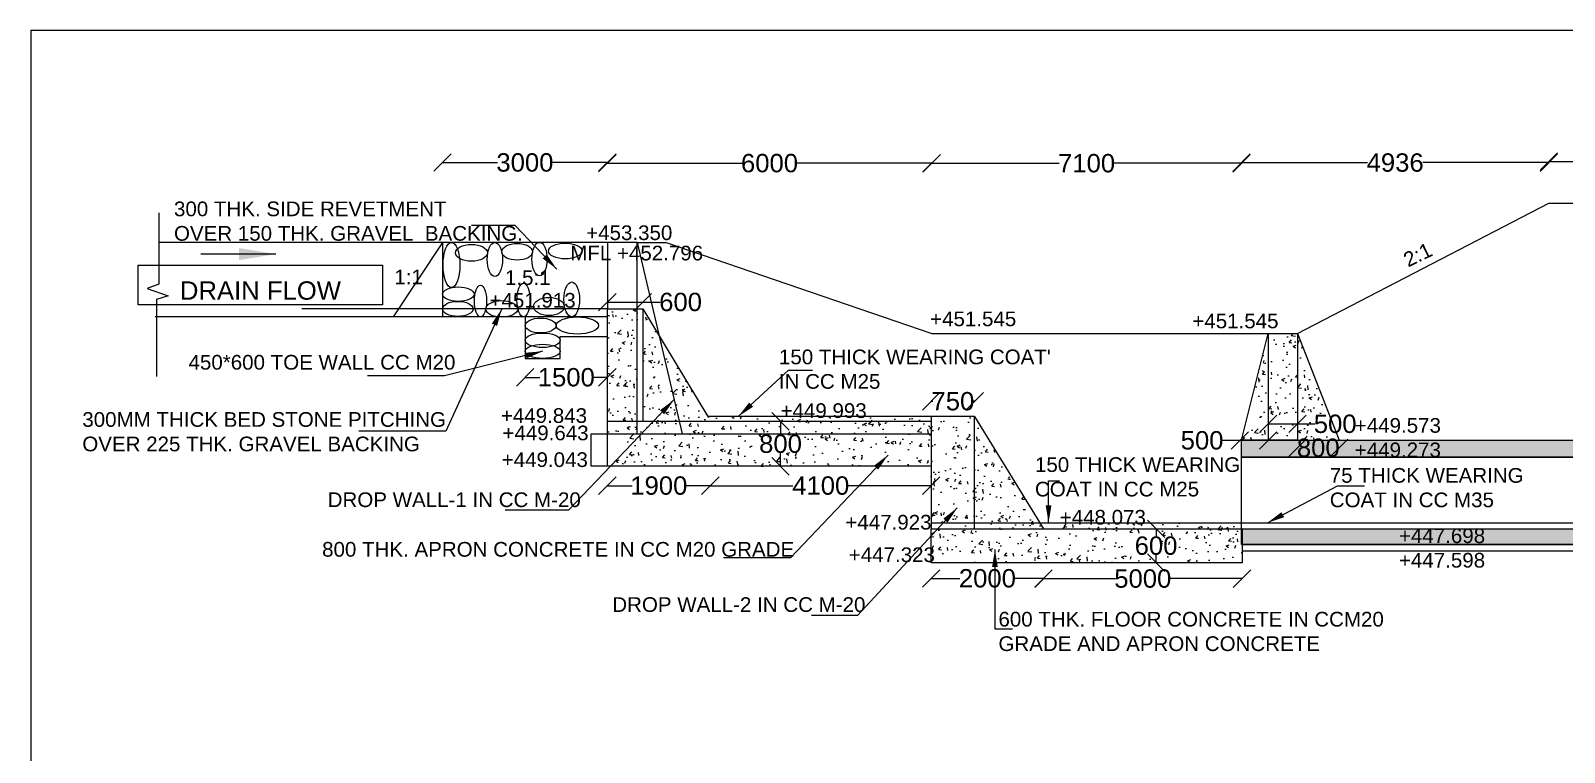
# Model space of a CAD drawing. Header units: millimetres. Extents: x 5124 to 6568637, y 2311 to 91879094.
# Drawn here: x 3738648 to 3747000, y 45951696 to 45955627 of the extents above; entities that cross this region are included whole.
import ezdxf

# ---------------------------------------------------------------- set-up
doc = ezdxf.new("R2010")
doc.units = ezdxf.units.MM
doc.header["$MEASUREMENT"] = 0
for name, color, linetype in [('DIMENSION', 7, 'Continuous'), ('DRAWING', 7, 'Continuous'), ('TEXT', 7, 'Continuous')]:
    doc.layers.add(name, color=color, linetype=linetype)
doc.styles.get("Standard").update_dxf_attribs({"font": 'arial.ttf', "height": 90})
doc.dimstyles.get("Standard").update_dxf_attribs({"dimtxt": 200, "dimasz": 110, "dimexe": 0.18, "dimexo": 0.0625, "dimgap": 0.09, "dimtad": 0, "dimtih": 1, "dimtoh": 1, "dimdec": 0, "dimzin": 0, "dimdsep": 46, "dimtxsty": 'Standard', "dimblk": 'OBLIQUE', "dimcen": 0.09, "dimse1": 1, "dimse2": 1, "dimadec": 0, "dimazin": 0, "dimtfac": 1, "dimtdec": 0, "dimtofl": 0, "dimtmove": 0, "dimatfit": 3, "dimfxl": 1, "dimtolj": 1, "dimtzin": 0, "dimarcsym": 0})
pattern_1 = [(50, (0, 0), (179.31504565, -15.68803375), [18.75, -206.25]), (355, (0, 0), (-34.6878334, 188.0480334), [15, -165]), (100.4514, (14.94, -1.3), (144.6273454, 172.3598855), [15.9350475, -175.285528]), (46.1842, (0, 50), (266.8102622, -41.3797536), [28.125, -309.375]), (96.6356, (22.23, 46.55), (233.6656764, 243.5294677), [23.902572, -262.92825]), (351.1842, (0, 50), (233.6654863, 243.5296502), [22.5, -247.5]), (21, (25, 37.5), (149.22676303, -100.65472267), [18.75, -206.25]), (326, (25, 37.5), (60.828833, 181.28751126), [15, -165]), (71.4514, (37.44, 29.11), (210.05565715, 80.6326242), [15.9350475, -175.285528]), (37.5, (0, 0), (3.03996383, 83.22346346), [0, -163, 0, -167.5, 0, -165.625]), (7.5, (0, 0), (65.76738436, 98.60292797), [0, -95.5, 0, -159.25, 0, -63.125]), (327.5, (-55.75, 0), (133.45560904, -5.63871793), [0, -62.5, 0, -195, 0, -258.75]), (317.5, (-80.75, 0), (145.79654234, 25.02624558), [0, -81.25, 0, -129.5, 0, -183.75])]

# ---------------------------------------------------------------- blocks, each defined once
blk = doc.blocks.new('_Oblique')
at = {"color": 0, "linetype": 'ByBlock', "lineweight": -2}
blk.add_line((-0.5, -0.5), (0.5, 0.5), dxfattribs=at)
blk = doc.blocks.new('*D155')
at = {"layer": 'Defpoints', "color": 0, "linetype": 'Continuous', "transparency": 16777216}
for p in [(3741788.5, 45954908.5), (3740890.5, 45954474), (3741788.5, 45954474)]:
    blk.add_point(p, dxfattribs=at)
at = {"layer": 'DIMENSION', "color": 0, "linetype": 'Continuous', "lineweight": -2, "transparency": 16777216}
for p, q in [((3740890.5, 45954908.5), (3741190.3, 45954908.5)), ((3741788.5, 45954908.5), (3741488.7, 45954908.5))]:
    blk.add_line(p, q, dxfattribs=at)
at = {"layer": 'DIMENSION', "color": 0, "linetype": 'Continuous', "lineweight": -2, "transparency": 16777216, "xscale": 95, "yscale": 95, "zscale": 95, "rotation": 180}
blk.add_blockref('_Oblique', (3740890.5, 45954908.5), dxfattribs=at)
at = {"layer": 'DIMENSION', "color": 0, "linetype": 'Continuous', "lineweight": -2, "transparency": 16777216, "xscale": 95, "yscale": 95, "zscale": 95}
blk.add_blockref('_Oblique', (3741788.5, 45954908.5), dxfattribs=at)
at = {"layer": 'DIMENSION', "color": 0, "linetype": 'Continuous', "transparency": 16777216, "insert": (3741339.5, 45954908.5), "char_height": 100, "attachment_point": 5}
blk.add_mtext('\\A1;3000', dxfattribs=at)
blk = doc.blocks.new('*D156')
at = {"layer": 'Defpoints', "color": 0, "linetype": 'Continuous', "transparency": 16777216}
for p in [(3741788.5, 45954908.5), (3743554.5, 45954905), (3743554.5, 45953977.5)]:
    blk.add_point(p, dxfattribs=at)
at = {"layer": 'DIMENSION', "color": 0, "linetype": 'Continuous', "lineweight": -2, "transparency": 16777216}
for p, q in [((3741788.5, 45954905), (3742521.989809, 45954905)), ((3743554.5, 45954905), (3742821.010191, 45954905))]:
    blk.add_line(p, q, dxfattribs=at)
at = {"layer": 'DIMENSION', "color": 0, "linetype": 'Continuous', "lineweight": -2, "transparency": 16777216, "xscale": 95, "yscale": 95, "zscale": 95, "rotation": 180}
blk.add_blockref('_Oblique', (3741788.5, 45954905), dxfattribs=at)
at = {"layer": 'DIMENSION', "color": 0, "linetype": 'Continuous', "lineweight": -2, "transparency": 16777216, "xscale": 95, "yscale": 95, "zscale": 95}
blk.add_blockref('_Oblique', (3743554.5, 45954905), dxfattribs=at)
at = {"layer": 'DIMENSION', "color": 0, "linetype": 'Continuous', "transparency": 16777216, "insert": (3742671.5, 45954905), "char_height": 100, "attachment_point": 5}
blk.add_mtext('\\A1;6000', dxfattribs=at)
blk = doc.blocks.new('*D157')
at = {"layer": 'Defpoints', "color": 0, "linetype": 'Continuous', "transparency": 16777216}
for p in [(3743554.5, 45954905), (3745242, 45954904.5), (3745242, 45953396.5)]:
    blk.add_point(p, dxfattribs=at)
at = {"layer": 'DIMENSION', "color": 0, "linetype": 'Continuous', "lineweight": -2, "transparency": 16777216}
for p, q in [((3743554.5, 45954904.5), (3744249.4, 45954904.5)), ((3745242, 45954904.5), (3744547.1, 45954904.5))]:
    blk.add_line(p, q, dxfattribs=at)
at = {"layer": 'DIMENSION', "color": 0, "linetype": 'Continuous', "lineweight": -2, "transparency": 16777216, "xscale": 95, "yscale": 95, "zscale": 95, "rotation": 180}
blk.add_blockref('_Oblique', (3743554.5, 45954904.5), dxfattribs=at)
at = {"layer": 'DIMENSION', "color": 0, "linetype": 'Continuous', "lineweight": -2, "transparency": 16777216, "xscale": 95, "yscale": 95, "zscale": 95}
blk.add_blockref('_Oblique', (3745242, 45954904.5), dxfattribs=at)
at = {"layer": 'DIMENSION', "color": 0, "linetype": 'Continuous', "transparency": 16777216, "insert": (3744398.2, 45954904.5), "char_height": 100, "attachment_point": 5}
blk.add_mtext('\\A1;7100', dxfattribs=at)
blk = doc.blocks.new('*D158')
at = {"layer": 'Defpoints', "color": 0, "linetype": 'Continuous', "transparency": 16777216}
for p in [(3745242, 45954904.5), (3746915, 45954908), (3746915, 45954687.5)]:
    blk.add_point(p, dxfattribs=at)
at = {"layer": 'DIMENSION', "color": 0, "linetype": 'Continuous', "lineweight": -2, "transparency": 16777216}
for p, q in [((3745242, 45954908), (3745927.07985, 45954908)), ((3746915, 45954908), (3746229.92015, 45954908))]:
    blk.add_line(p, q, dxfattribs=at)
at = {"layer": 'DIMENSION', "color": 0, "linetype": 'Continuous', "lineweight": -2, "transparency": 16777216, "xscale": 95, "yscale": 95, "zscale": 95, "rotation": 180}
blk.add_blockref('_Oblique', (3745242, 45954908), dxfattribs=at)
at = {"layer": 'DIMENSION', "color": 0, "linetype": 'Continuous', "lineweight": -2, "transparency": 16777216, "xscale": 95, "yscale": 95, "zscale": 95}
blk.add_blockref('_Oblique', (3746915, 45954908), dxfattribs=at)
at = {"layer": 'DIMENSION', "color": 0, "linetype": 'Continuous', "transparency": 16777216, "insert": (3746078.5, 45954908), "char_height": 100, "attachment_point": 5}
blk.add_mtext('\\A1;4936', dxfattribs=at)
blk = doc.blocks.new('*D159')
at = {"layer": 'Defpoints', "color": 0, "linetype": 'Continuous', "transparency": 16777216}
for p in [(3746915, 45954908), (3748448, 45954914.5), (3748448, 45954687.5)]:
    blk.add_point(p, dxfattribs=at)
at = {"layer": 'DIMENSION', "color": 0, "linetype": 'Continuous', "lineweight": -2, "transparency": 16777216}
for p, q in [((3746915, 45954914.5), (3747532.3, 45954914.5)), ((3748448, 45954914.5), (3747830.7, 45954914.5))]:
    blk.add_line(p, q, dxfattribs=at)
at = {"layer": 'DIMENSION', "color": 0, "linetype": 'Continuous', "lineweight": -2, "transparency": 16777216, "xscale": 95, "yscale": 95, "zscale": 95, "rotation": 180}
blk.add_blockref('_Oblique', (3746915, 45954914.5), dxfattribs=at)
at = {"layer": 'DIMENSION', "color": 0, "linetype": 'Continuous', "lineweight": -2, "transparency": 16777216, "xscale": 95, "yscale": 95, "zscale": 95}
blk.add_blockref('_Oblique', (3748448, 45954914.5), dxfattribs=at)
at = {"layer": 'DIMENSION', "color": 0, "linetype": 'Continuous', "transparency": 16777216, "insert": (3747681.5, 45954914.5), "char_height": 100, "attachment_point": 5}
blk.add_mtext('\\A1;5000', dxfattribs=at)
blk = doc.blocks.new('*D171')
at = {"layer": 'Defpoints', "color": 0, "linetype": 'Continuous', "transparency": 16777216}
for p in [(3741788.5, 45954158), (3741981.5, 45954158), (3741981.5, 45954148.6)]:
    blk.add_point(p, dxfattribs=at)
at = {"layer": 'DIMENSION', "color": 0, "linetype": 'Continuous', "lineweight": -2, "transparency": 16777216}
for p, q in [((3741788.5, 45954148.6), (3741981.5, 45954148.6)), ((3741981.5, 45954148.6), (3742076.5, 45954148.6))]:
    blk.add_line(p, q, dxfattribs=at)
at = {"layer": 'DIMENSION', "color": 0, "linetype": 'Continuous', "lineweight": -2, "transparency": 16777216, "xscale": 95, "yscale": 95, "zscale": 95, "rotation": 180}
blk.add_blockref('_Oblique', (3741788.5, 45954148.6), dxfattribs=at)
at = {"layer": 'DIMENSION', "color": 0, "linetype": 'Continuous', "lineweight": -2, "transparency": 16777216, "xscale": 95, "yscale": 95, "zscale": 95}
blk.add_blockref('_Oblique', (3741981.5, 45954148.6), dxfattribs=at)
at = {"layer": 'DIMENSION', "color": 0, "linetype": 'Continuous', "transparency": 16777216, "insert": (3742187.2, 45954148.6), "char_height": 100, "attachment_point": 5}
blk.add_mtext('\\A1;600', dxfattribs=at)
blk = doc.blocks.new('*D172')
at = {"layer": 'Defpoints', "color": 0, "linetype": 'Continuous', "transparency": 16777216}
for p in [(3741341, 45953840.5), (3741788.5, 45953840.5), (3741788.5, 45953738.5)]:
    blk.add_point(p, dxfattribs=at)
at = {"layer": 'DIMENSION', "color": 0, "linetype": 'Continuous', "lineweight": -2, "transparency": 16777216}
for p, q in [((3741341, 45953738.5), (3741420.2, 45953738.5)), ((3741788.5, 45953738.5), (3741709.3, 45953738.5))]:
    blk.add_line(p, q, dxfattribs=at)
at = {"layer": 'DIMENSION', "color": 0, "linetype": 'Continuous', "lineweight": -2, "transparency": 16777216, "xscale": 95, "yscale": 95, "zscale": 95, "rotation": 180}
blk.add_blockref('_Oblique', (3741341, 45953738.5), dxfattribs=at)
at = {"layer": 'DIMENSION', "color": 0, "linetype": 'Continuous', "lineweight": -2, "transparency": 16777216, "xscale": 95, "yscale": 95, "zscale": 95}
blk.add_blockref('_Oblique', (3741788.5, 45953738.5), dxfattribs=at)
at = {"layer": 'DIMENSION', "color": 0, "linetype": 'Continuous', "transparency": 16777216, "insert": (3741564.8, 45953738.5), "char_height": 100, "attachment_point": 5}
blk.add_mtext('\\A1;1500', dxfattribs=at)
blk = doc.blocks.new('*D173')
at = {"layer": 'Defpoints', "color": 0, "linetype": 'Continuous', "transparency": 16777216}
for p in [(3742349, 45953499), (3741788.5, 45953254), (3742349, 45953148.5)]:
    blk.add_point(p, dxfattribs=at)
at = {"layer": 'DIMENSION', "color": 0, "linetype": 'Continuous', "lineweight": -2, "transparency": 16777216}
for p, q in [((3741788.5, 45953148.5), (3741924.2, 45953148.5)), ((3742349, 45953148.5), (3742213.3, 45953148.5))]:
    blk.add_line(p, q, dxfattribs=at)
at = {"layer": 'DIMENSION', "color": 0, "linetype": 'Continuous', "lineweight": -2, "transparency": 16777216, "xscale": 95, "yscale": 95, "zscale": 95, "rotation": 180}
blk.add_blockref('_Oblique', (3741788.5, 45953148.5), dxfattribs=at)
at = {"layer": 'DIMENSION', "color": 0, "linetype": 'Continuous', "lineweight": -2, "transparency": 16777216, "xscale": 95, "yscale": 95, "zscale": 95}
blk.add_blockref('_Oblique', (3742349, 45953148.5), dxfattribs=at)
at = {"layer": 'DIMENSION', "color": 0, "linetype": 'Continuous', "transparency": 16777216, "insert": (3742068.8, 45953148.5), "char_height": 100, "attachment_point": 5}
blk.add_mtext('\\A1;1900', dxfattribs=at)
blk = doc.blocks.new('*D174')
at = {"layer": 'Defpoints', "color": 0, "linetype": 'Continuous', "transparency": 16777216}
for p in [(3742349, 45953148.5), (3743552, 45953148.5), (3743552, 45953148.5)]:
    blk.add_point(p, dxfattribs=at)
at = {"layer": 'DIMENSION', "color": 0, "linetype": 'Continuous', "lineweight": -2, "transparency": 16777216}
for p, q in [((3742349, 45953148.5), (3742799.250382, 45953148.5)), ((3743552, 45953148.5), (3743101.749618, 45953148.5))]:
    blk.add_line(p, q, dxfattribs=at)
at = {"layer": 'DIMENSION', "color": 0, "linetype": 'Continuous', "lineweight": -2, "transparency": 16777216, "xscale": 95, "yscale": 95, "zscale": 95, "rotation": 180}
blk.add_blockref('_Oblique', (3742349, 45953148.5), dxfattribs=at)
at = {"layer": 'DIMENSION', "color": 0, "linetype": 'Continuous', "lineweight": -2, "transparency": 16777216, "xscale": 95, "yscale": 95, "zscale": 95}
blk.add_blockref('_Oblique', (3743552, 45953148.5), dxfattribs=at)
at = {"layer": 'DIMENSION', "color": 0, "linetype": 'Continuous', "transparency": 16777216, "insert": (3742950.5, 45953148.5), "char_height": 100, "attachment_point": 5}
blk.add_mtext('\\A1;4100', dxfattribs=at)
blk = doc.blocks.new('*D175')
at = {"layer": 'Defpoints', "color": 0, "linetype": 'Continuous', "transparency": 16777216}
for p in [(3742731.5, 45953499), (3742731.5, 45953254), (3742731.5, 45953254)]:
    blk.add_point(p, dxfattribs=at)
at = {"layer": 'DIMENSION', "color": 0, "linetype": 'Continuous', "lineweight": -2, "transparency": 16777216}
for p, q in [((3742731.5, 45953499), (3742731.5, 45953427.6473)), ((3742731.5, 45953254), (3742731.5, 45953325.3527))]:
    blk.add_line(p, q, dxfattribs=at)
at = {"layer": 'DIMENSION', "color": 0, "linetype": 'Continuous', "lineweight": -2, "transparency": 16777216, "xscale": 95, "yscale": 95, "zscale": 95}
for p, rotation in [((3742731.5, 45953499), 90), ((3742731.5, 45953254), 270)]:
    blk.add_blockref('_Oblique', p, dxfattribs=dict(at, rotation=rotation))
at = {"layer": 'DIMENSION', "color": 0, "linetype": 'Continuous', "transparency": 16777216, "insert": (3742731.5, 45953376.5), "char_height": 100, "attachment_point": 5}
blk.add_mtext('\\A1;800', dxfattribs=at)
blk = doc.blocks.new('*D176')
at = {"layer": 'Defpoints', "color": 0, "linetype": 'Continuous', "transparency": 16777216}
for p in [(3743788.5, 45953608), (3743552, 45953525.5), (3743788.5, 45953525.5)]:
    blk.add_point(p, dxfattribs=at)
at = {"layer": 'DIMENSION', "color": 0, "linetype": 'Continuous', "lineweight": -2, "transparency": 16777216}
for p, q in [((3743552, 45953608), (3743560.3, 45953608)), ((3743788.5, 45953608), (3743780.2, 45953608))]:
    blk.add_line(p, q, dxfattribs=at)
at = {"layer": 'DIMENSION', "color": 0, "linetype": 'Continuous', "lineweight": -2, "transparency": 16777216, "xscale": 95, "yscale": 95, "zscale": 95, "rotation": 180}
blk.add_blockref('_Oblique', (3743552, 45953608), dxfattribs=at)
at = {"layer": 'DIMENSION', "color": 0, "linetype": 'Continuous', "lineweight": -2, "transparency": 16777216, "xscale": 95, "yscale": 95, "zscale": 95}
blk.add_blockref('_Oblique', (3743788.5, 45953608), dxfattribs=at)
at = {"layer": 'DIMENSION', "color": 0, "linetype": 'Continuous', "transparency": 16777216, "insert": (3743670.2, 45953608), "char_height": 100, "attachment_point": 5}
blk.add_mtext('\\A1;750', dxfattribs=at)
blk = doc.blocks.new('*D177')
at = {"layer": 'Defpoints', "color": 0, "linetype": 'Continuous', "transparency": 16777216}
for p in [(3744164, 45952913.5), (3743552, 45952730.7), (3744164, 45952643.5)]:
    blk.add_point(p, dxfattribs=at)
at = {"layer": 'DIMENSION', "color": 0, "linetype": 'Continuous', "lineweight": -2, "transparency": 16777216}
for p, q in [((3743552, 45952643.5), (3743707.9, 45952643.5)), ((3744164, 45952643.5), (3744008.1, 45952643.5))]:
    blk.add_line(p, q, dxfattribs=at)
at = {"layer": 'DIMENSION', "color": 0, "linetype": 'Continuous', "lineweight": -2, "transparency": 16777216, "xscale": 95, "yscale": 95, "zscale": 95, "rotation": 180}
blk.add_blockref('_Oblique', (3743552, 45952643.5), dxfattribs=at)
at = {"layer": 'DIMENSION', "color": 0, "linetype": 'Continuous', "lineweight": -2, "transparency": 16777216, "xscale": 95, "yscale": 95, "zscale": 95}
blk.add_blockref('_Oblique', (3744164, 45952643.5), dxfattribs=at)
at = {"layer": 'DIMENSION', "color": 0, "linetype": 'Continuous', "transparency": 16777216, "insert": (3743858, 45952643.5), "char_height": 100, "attachment_point": 5}
blk.add_mtext('\\A1;2000', dxfattribs=at)
blk = doc.blocks.new('*D178')
at = {"layer": 'Defpoints', "color": 0, "linetype": 'Continuous', "transparency": 16777216}
for p in [(3745244.5, 45952729), (3744164, 45952643.5), (3745244.5, 45952642)]:
    blk.add_point(p, dxfattribs=at)
at = {"layer": 'DIMENSION', "color": 0, "linetype": 'Continuous', "lineweight": -2, "transparency": 16777216}
for p, q in [((3744164, 45952642), (3744555, 45952642)), ((3745244.5, 45952642), (3744853.5, 45952642))]:
    blk.add_line(p, q, dxfattribs=at)
at = {"layer": 'DIMENSION', "color": 0, "linetype": 'Continuous', "lineweight": -2, "transparency": 16777216, "xscale": 95, "yscale": 95, "zscale": 95, "rotation": 180}
blk.add_blockref('_Oblique', (3744164, 45952642), dxfattribs=at)
at = {"layer": 'DIMENSION', "color": 0, "linetype": 'Continuous', "lineweight": -2, "transparency": 16777216, "xscale": 95, "yscale": 95, "zscale": 95}
blk.add_blockref('_Oblique', (3745244.5, 45952642), dxfattribs=at)
at = {"layer": 'DIMENSION', "color": 0, "linetype": 'Continuous', "transparency": 16777216, "insert": (3744704.2, 45952642), "char_height": 100, "attachment_point": 5}
blk.add_mtext('\\A1;5000', dxfattribs=at)
blk = doc.blocks.new('*D179')
at = {"layer": 'Defpoints', "color": 0, "linetype": 'Continuous', "transparency": 16777216}
for p in [(3744776.5, 45952913.5), (3744776.5, 45952729), (3744776.5, 45952729)]:
    blk.add_point(p, dxfattribs=at)
at = {"layer": 'DIMENSION', "color": 0, "linetype": 'Continuous', "lineweight": -2, "transparency": 16777216}
for p, q in [((3744776.5, 45952913.5), (3744776.5, 45952872.3973)), ((3744776.5, 45952729), (3744776.5, 45952770.1027))]:
    blk.add_line(p, q, dxfattribs=at)
at = {"layer": 'DIMENSION', "color": 0, "linetype": 'Continuous', "lineweight": -2, "transparency": 16777216, "xscale": 95, "yscale": 95, "zscale": 95}
for p, rotation in [((3744776.5, 45952913.5), 90), ((3744776.5, 45952729), 270)]:
    blk.add_blockref('_Oblique', p, dxfattribs=dict(at, rotation=rotation))
at = {"layer": 'DIMENSION', "color": 0, "linetype": 'Continuous', "transparency": 16777216, "insert": (3744776.5, 45952821.25), "char_height": 100, "attachment_point": 5}
blk.add_mtext('\\A1;600', dxfattribs=at)
blk = doc.blocks.new('*D180')
at = {"layer": 'Defpoints', "color": 0, "linetype": 'Continuous', "transparency": 16777216}
for p in [(3745387, 45953485), (3745546.5, 45953485), (3745546.5, 45953485)]:
    blk.add_point(p, dxfattribs=at)
at = {"layer": 'DIMENSION', "color": 0, "linetype": 'Continuous', "lineweight": -2, "transparency": 16777216}
for p, q in [((3745387, 45953485), (3745546.5, 45953485)), ((3745546.5, 45953485), (3745641.5, 45953485))]:
    blk.add_line(p, q, dxfattribs=at)
at = {"layer": 'DIMENSION', "color": 0, "linetype": 'Continuous', "lineweight": -2, "transparency": 16777216, "xscale": 95, "yscale": 95, "zscale": 95, "rotation": 180}
blk.add_blockref('_Oblique', (3745387, 45953485), dxfattribs=at)
at = {"layer": 'DIMENSION', "color": 0, "linetype": 'Continuous', "lineweight": -2, "transparency": 16777216, "xscale": 95, "yscale": 95, "zscale": 95}
blk.add_blockref('_Oblique', (3745546.5, 45953485), dxfattribs=at)
at = {"layer": 'DIMENSION', "color": 0, "linetype": 'Continuous', "transparency": 16777216, "insert": (3745751.9, 45953485), "char_height": 100, "attachment_point": 5}
blk.add_mtext('\\A1;500', dxfattribs=at)
blk = doc.blocks.new('*D181')
at = {"layer": 'Defpoints', "color": 0, "linetype": 'Continuous', "transparency": 16777216}
for p in [(3745546.5, 45953396.5), (3745773, 45953396.5), (3745773, 45953354.5)]:
    blk.add_point(p, dxfattribs=at)
at = {"layer": 'DIMENSION', "color": 0, "linetype": 'Continuous', "lineweight": -2, "transparency": 16777216}
for p, q in [((3745546.5, 45953354.5), (3745549.3, 45953354.5)), ((3745773, 45953354.5), (3745770.2, 45953354.5))]:
    blk.add_line(p, q, dxfattribs=at)
at = {"layer": 'DIMENSION', "color": 0, "linetype": 'Continuous', "lineweight": -2, "transparency": 16777216, "xscale": 95, "yscale": 95, "zscale": 95, "rotation": 180}
blk.add_blockref('_Oblique', (3745546.5, 45953354.5), dxfattribs=at)
at = {"layer": 'DIMENSION', "color": 0, "linetype": 'Continuous', "lineweight": -2, "transparency": 16777216, "xscale": 95, "yscale": 95, "zscale": 95}
blk.add_blockref('_Oblique', (3745773, 45953354.5), dxfattribs=at)
at = {"layer": 'DIMENSION', "color": 0, "linetype": 'Continuous', "transparency": 16777216, "insert": (3745659.8, 45953354.5), "char_height": 100, "attachment_point": 5}
blk.add_mtext('\\A1;800', dxfattribs=at)
blk = doc.blocks.new('*D182')
at = {"layer": 'Defpoints', "color": 0, "linetype": 'Continuous', "transparency": 16777216}
for p in [(3745232.5, 45953397), (3745232.5, 45953395), (3745387, 45953396.5)]:
    blk.add_point(p, dxfattribs=at)
at = {"layer": 'DIMENSION', "color": 0, "linetype": 'Continuous', "lineweight": -2, "transparency": 16777216}
for p, q in [((3745232.5, 45953395), (3745137.5, 45953395)), ((3745387, 45953395), (3745232.5, 45953395))]:
    blk.add_line(p, q, dxfattribs=at)
at = {"layer": 'DIMENSION', "color": 0, "linetype": 'Continuous', "lineweight": -2, "transparency": 16777216, "xscale": 95, "yscale": 95, "zscale": 95, "rotation": 180}
blk.add_blockref('_Oblique', (3745232.5, 45953395), dxfattribs=at)
at = {"layer": 'DIMENSION', "color": 0, "linetype": 'Continuous', "lineweight": -2, "transparency": 16777216, "xscale": 95, "yscale": 95, "zscale": 95}
blk.add_blockref('_Oblique', (3745387, 45953395), dxfattribs=at)
at = {"layer": 'DIMENSION', "color": 0, "linetype": 'Continuous', "transparency": 16777216, "insert": (3745027.1, 45953395), "char_height": 100, "attachment_point": 5}
blk.add_mtext('\\A1;500', dxfattribs=at)

msp = doc.modelspace()

# ---------------------------------------------------------------- hatches: boundary and pattern name
at = {"layer": 'DRAWING', "linetype": 'Continuous'}
h = msp.add_hatch(dxfattribs=at)
h.set_pattern_fill('AR-CONC', color=256, scale=25, style=0)
h.set_pattern_definition(pattern_1)
h.paths.add_polyline_path([(3741951, 45954111.5), (3741788.5, 45954111.5), (3741788.5, 45953499), (3741951, 45953499)])
h.paths.add_polyline_path([(3742070.9, 45953963.5), (3741981.5, 45954111.5), (3741981.5, 45953499), (3742180, 45953499)])
h.paths.add_polyline_path([(3742070.9, 45953963.5), (3742180, 45953499), (3743552, 45953499), (3743552, 45953525.5), (3742335.5, 45953525.5)])
h.paths.add_polyline_path([(3742180, 45953499), (3741951, 45953499), (3741951, 45953431), (3742196, 45953431)])
h.paths.add_polyline_path([(3741951, 45953499), (3741788.5, 45953499), (3741788.5, 45953431), (3741951, 45953431)])
h.paths.add_polyline_path([(3743552, 45953431), (3741788.5, 45953431), (3741788.5, 45953254), (3743552, 45953254)])
h.paths.add_polyline_path([(3743788.5, 45953525.5), (3743552, 45953525.5), (3743552, 45952946), (3743788.5, 45952946)])
h.paths.add_polyline_path([(3743788.5, 45953525.5), (3743788.5, 45952946), (3744144.1, 45952946)])
h.paths.add_polyline_path([(3745244.5, 45952913.5), (3743552, 45952913.5), (3743552, 45952729), (3745244.5, 45952729)])
h = msp.add_hatch(dxfattribs=at)
h.set_pattern_fill('AR-CONC', color=256, scale=25, style=0)
h.set_pattern_definition(pattern_1)
h.paths.add_polyline_path([(3745546.5, 45953977.5), (3745546.5, 45953396.5), (3745773, 45953396.5)])
h.paths.add_polyline_path([(3745546.5, 45953977.5), (3745387, 45953977.5), (3745387, 45953396.5), (3745546.5, 45953396.5)])
h.paths.add_polyline_path([(3745387, 45953977.5), (3745242, 45953396.5), (3745387, 45953396.5)])
h = msp.add_hatch(dxfattribs=at)
h.set_pattern_fill('AR-CONC', color=256, scale=25, style=0)
h.set_pattern_definition(pattern_1)
h.paths.add_polyline_path([(3743552, 45953499), (3742180, 45953499), (3742196, 45953431), (3743552, 45953431)])
h = msp.add_hatch(dxfattribs=at)
h.set_pattern_fill('AR-CONC', color=256, scale=25, style=0)
h.set_pattern_definition(pattern_1)
h.paths.add_polyline_path([(3760136.5, 45953396.5), (3745242, 45953396.5), (3745242, 45953303), (3760136.5, 45953303)])
h = msp.add_hatch(dxfattribs=at)
h.set_pattern_fill('AR-CONC', color=256, scale=25, style=0)
h.set_pattern_definition(pattern_1)
h.paths.add_polyline_path([(3745242, 45952946), (3744144.1, 45952946), (3744164, 45952913.5), (3745242, 45952913.5)])
h.paths.add_polyline_path([(3744144.1, 45952946), (3743788.5, 45952946), (3743788.5, 45952913.5), (3744164, 45952913.5)])
h.paths.add_polyline_path([(3743788.5, 45952946), (3743552, 45952946), (3743552, 45952913.5), (3743788.5, 45952913.5)])
h = msp.add_hatch(dxfattribs=at)
h.set_pattern_fill('AR-CONC', color=256, scale=25, style=0)
h.set_pattern_definition(pattern_1)
h.paths.add_polyline_path([(3760136.5, 45952913.5), (3745242, 45952913.5), (3745242, 45952827.5), (3760136.5, 45952827.5)])

# ---------------------------------------------------------------- linework, layer by layer
for points in [[(3774092, 45955627), (3738648, 45955627), (3738648, 45930809.5), (3774092, 45930809.5)], [(3739234, 45954350.5), (3740564.5, 45954350.5), (3740564.5, 45954133.5), (3739234, 45954133.5)], [(3743552, 45952913.5), (3743788.5, 45952913.5), (3743788.5, 45953525.5), (3743552, 45953525.5)], [(3745242, 45953396.5), (3760136.5, 45953396.5), (3760136.5, 45953303), (3745242, 45953303)], [(3743552, 45952913.5), (3745244.5, 45952913.5), (3745244.5, 45952729), (3743552, 45952729)], [(3745242, 45952913.5), (3760136.5, 45952913.5), (3760136.5, 45952827.5), (3745242, 45952827.5)]]:
    msp.add_lwpolyline(points, close=True, dxfattribs=at)
for points in [[(3745546.5, 45953977.5), (3746915, 45954687.5), (3748448, 45954687.5), (3750331.5, 45953414), (3753498, 45953414), (3753498, 45953396.5)], [(3739345.5, 45954634), (3739345.5, 45954246.5), (3739283, 45954222), (3739397, 45954183), (3739333.5, 45954162.5), (3739333.5, 45953743.5)], [(3740890.5, 45954474), (3739345.5, 45954474)], [(3740890.5, 45954474), (3740622, 45954068)], [(3741788.5, 45954474), (3740890.5, 45954474), (3740890.5, 45954068)], [(3741951, 45953431), (3741951, 45954474), (3741788.5, 45954474), (3741788.5, 45954111.5)], [(3741951, 45954474), (3742196, 45953431)], [(3741951, 45954474), (3742108, 45954474), (3743554.5, 45953977.5), (3745546.5, 45953977.5), (3745546.5, 45953396.5), (3745242, 45953396.5)], [(3741788.5, 45954111.5), (3740125.5, 45954111.5)], [(3741788.5, 45953254), (3741788.5, 45954111.5), (3741981.5, 45954111.5), (3742335.5, 45953525.5)], [(3741981.5, 45954111.5), (3741981.5, 45953499)], [(3741341, 45954068), (3739326.5, 45954068)], [(3741788.5, 45954068), (3741341, 45954068), (3741341, 45953840.5), (3741532, 45953840.5), (3741532, 45953961.5), (3741788.5, 45953961.5)], [(3745242, 45952913.5), (3745242, 45953396.5), (3745387, 45953977.5), (3745387, 45953396.5)], [(3745546.5, 45953977.5), (3745773, 45953396.5)], [(3743552, 45953525.5), (3742335.5, 45953525.5)], [(3743788.5, 45953525.5), (3744164, 45952913.5)], [(3743552, 45953254), (3741700, 45953254), (3741700, 45953431), (3743552, 45953431)], [(3743552, 45953499), (3741788.5, 45953499)], [(3745522, 45953396.5), (3760136.5, 45953396.5)], [(3745242, 45953303), (3760136.5, 45953303)], [(3743552, 45952946), (3763176.5, 45952946)], [(3745244.5, 45952913.5), (3760136.5, 45952913.5)], [(3745244.5, 45952827.5), (3760136.5, 45952827.5)], [(3745244.5, 45952792.8), (3760136.5, 45952792.8)]]:
    msp.add_lwpolyline(points, dxfattribs=at)
for centre, major_axis, ratio in [((3740939.5, 45954350.8), (0, 123.2), 0.373225), ((3741048.5, 45954417), (-86.5, 0), 0.531792), ((3741176, 45954381.2), (0, 92.8), 0.450135), ((3741297.2, 45954422.5), (-83.8, 0), 0.540576), ((3741419, 45954382.8), (0, 91.2), 0.452055), ((3741559, 45954426.5), (-91.5, 0), 0.469945), ((3740977, 45954191.5), (-86.5, 0), 0.456647), ((3741097.5, 45954154.2), (0, 86.2), 0.385507), ((3741331.5, 45954159.8), (0, 91.8), 0.384196), ((3741594.5, 45954163), (0, 95), 0.447368), ((3740974, 45954111.5), (-83.5, 0), 0.491018), ((3741213.2, 45954111.5), (-86.8, 0), 0.516189), ((3741470.5, 45954124.5), (-83.5, 0), 0.592814), ((3741425, 45954021), (84, 0), 0.482143), ((3741625, 45954021), (-116, 0), 0.405172), ((3741436.5, 45953940.5), (-95.5, 0), 0.413613), ((3741436.5, 45953880.5), (-95.5, 0), 0.403141)]:
    msp.add_ellipse(centre, major_axis=major_axis, ratio=ratio, dxfattribs=at)

# ---------------------------------------------------------------- texts
at = {"layer": 'TEXT'}
msp.add_text('DRAIN FLOW', height=100, dxfattribs=at).set_placement((3739460.8, 45954161.5))
at = {"layer": 'TEXT', "linetype": 'Continuous', "char_height": 80, "attachment_point": 1}
for s, insert, width in [('300 THK. SIDE REVETMENT \\POVER 150 THK. GRAVEL  BACKING.', (3739428.5, 45954696.3), 2328.752), ('+453.350', (3741673.1, 45954566.3), 2328.752), ('MFL +452.796', (3741586.1, 45954455.5), 2328.752), ('1:1', (3740628.4, 45954325.5), 2328.752), ('1.5:1', (3741230.8, 45954322), 2328.752), ('+451.913', (3741146.7, 45954198.1), 2328.752), ('+451.545', (3743546, 45954097.2), 465.575), ('+451.545', (3744974.1, 45954085.8), 465.575), ('450*600 TOE WALL CC M20', (3739507.6, 45953860.7), 2328.752), ("150 THICK WEARING COAT'\\PIN CC M25", (3742722.7, 45953889.9), 1476.216), ('+449.993', (3742731.6, 45953597.3), 465.575), ('300MM THICK BED STONE PITCHING\\POVER 225 THK. GRAVEL BACKING', (3738929.2, 45953549.1), 2328.752), ('+449.843', (3741208.6, 45953570.4), 464.975), ('+449.573\\P+449.273', (3745858.6, 45953516.8), 465.575), ('+449.643', (3741217.1, 45953475.8), 464.975), ('+449.043', (3741213.1, 45953330.3), 464.975), ('150 THICK WEARING \\PCOAT IN CC M25', (3744117, 45953303.2), 1476.216), ('75 THICK WEARING \\PCOAT IN CC M35', (3745722.5, 45953244.6), 1476.216), ('DROP WALL-1 IN CC M-20', (3740265.4, 45953112), 2328.752), ('+448.073', (3744251.9, 45953016.5), 465.575), ('+447.923', (3743084.6, 45952989.6), 465.575), ('+447.698\\P+447.598', (3746099.2, 45952915.8), 465.575), ('800 THK. APRON CONCRETE IN CC M20 GRADE', (3740235.1, 45952841.8), 2640.844), ('+447.323', (3743103.1, 45952812.3), 465.575), ('DROP WALL-2 IN CC M-20', (3741815.2, 45952540.9), 2328.752), ('600 THK. FLOOR CONCRETE IN CCM20 GRADE AND APRON CONCRETE', (3743918.1, 45952461.3), 2302.319)]:
    msp.add_mtext(s, dxfattribs=dict(at, insert=insert, width=width))
at = {"layer": 'TEXT', "linetype": 'Continuous', "insert": (3746114.1, 45954408.9), "char_height": 80, "width": 465.575, "attachment_point": 1, "rotation": 25.77803}
msp.add_mtext('2:1', dxfattribs=at)

# ---------------------------------------------------------------- dimensions: what is measured, and where the dimension line sits
at = {"layer": 'DIMENSION', "linetype": 'Continuous'}
for base, p1, p2, text, picture, middle in [((3741788.5, 45954908.5), (3740890.5, 45954474), (3741788.5, 45954474), '3000', '*D155', (3741339.5, 45954908.5)), ((3743554.5, 45954905), (3741788.5, 45954908.5), (3743554.5, 45953977.5), '6000', '*D156', (3742671.5, 45954905)), ((3745242, 45954904.5), (3743554.5, 45954905), (3745242, 45953396.5), '7100', '*D157', (3744398.2, 45954904.5)), ((3746915, 45954908), (3745242, 45954904.5), (3746915, 45954687.5), '4936', '*D158', (3746078.5, 45954908)), ((3748448, 45954914.5), (3746915, 45954908), (3748448, 45954687.5), '5000', '*D159', (3747681.5, 45954914.5)), ((3741981.5, 45954148.6), (3741788.5, 45954158), (3741981.5, 45954158), '600', '*D171', (3742187.2, 45954148.6)), ((3741788.5, 45953738.5), (3741341, 45953840.5), (3741788.5, 45953840.5), '1500', '*D172', (3741564.8, 45953738.5)), ((3743788.5, 45953608), (3743552, 45953525.5), (3743788.5, 45953525.5), '750', '*D176', (3743670.2, 45953608)), ((3745546.5, 45953485), (3745387, 45953485), (3745546.5, 45953485), '500', '*D180', (3745751.9, 45953485)), ((3742349, 45953148.5), (3741788.5, 45953254), (3742349, 45953499), '1900', '*D173', (3742068.8, 45953148.5)), ((3745232.5, 45953395), (3745387, 45953396.5), (3745232.5, 45953397), '500', '*D182', (3745027.1, 45953395)), ((3745773, 45953354.5), (3745546.5, 45953396.5), (3745773, 45953396.5), '800', '*D181', (3745659.8, 45953354.5)), ((3743552, 45953148.5), (3742349, 45953148.5), (3743552, 45953148.5), '4100', '*D174', (3742950.5, 45953148.5)), ((3744164, 45952643.5), (3743552, 45952730.7), (3744164, 45952913.5), '2000', '*D177', (3743858, 45952643.5)), ((3745244.5, 45952642), (3744164, 45952643.5), (3745244.5, 45952729), '5000', '*D178', (3744704.2, 45952642))]:
    dim = msp.add_linear_dim(base=base, p1=p1, p2=p2, text=text, dimstyle='Standard', override={"dimasz": 95, "dimarcsym": 1}, dxfattribs=at)
    dim.commit()
    dim.dimension.update_dxf_attribs({"geometry": picture, "text_midpoint": middle})
for base, p1, p2, text, picture, middle in [((3742731.5, 45953254), (3742731.5, 45953499), (3742731.5, 45953254), '800', '*D175', (3742731.5, 45953376.5)), ((3744776.5, 45952729), (3744776.5, 45952913.5), (3744776.5, 45952729), '600', '*D179', (3744776.5, 45952821.2))]:
    dim = msp.add_linear_dim(base=base, p1=p1, p2=p2, angle=90, text=text, dimstyle='Standard', override={"dimasz": 95, "dimarcsym": 1}, dxfattribs=at)
    dim.commit()
    dim.dimension.update_dxf_attribs({"geometry": picture, "text_midpoint": middle})

# ---------------------------------------------------------------- leaders
at = {"layer": 'DRAWING', "linetype": 'Continuous'}
for points, override in [([(3741513, 45954328.5), (3741286, 45954565), (3741049, 45954565)], {"dimasz": 95, "dimgap": 0.09, "dimtad": 0, "dimarcsym": 1}), ([(3739982.5, 45954410), (3739574, 45954410)], {"dimasz": 200, "dimgap": 0.09, "dimtad": 0, "dimarcsym": 1}), ([(3741213.2, 45954111.5), (3740909, 45953445), (3740435, 45953445)], {"dimasz": 95, "dimgap": 0.09, "dimtad": 0, "dimarcsym": 1}), ([(3741436.5, 45953880.5), (3740901, 45953746), (3740482, 45953746)], {"dimasz": 95, "dimgap": 0.09, "dimtad": 0, "dimarcsym": 1}), ([(3742501.5, 45953525.5), (3742775, 45953778), (3742905, 45953778)], {"dimasz": 95, "dimgap": 0.09, "dimtad": 0, "dimarcsym": 1}), ([(3742152.2, 45953617.3), (3741576, 45953015), (3741232, 45953015)], {"dimasz": 95, "dimgap": 0.09, "dimtad": 0, "dimarcsym": 1}), ([(3743317, 45953315.5), (3742786, 45952756), (3742420.5, 45952756)], {"dimasz": 95, "dimgap": 0.09, "dimtad": 0, "dimarcsym": 1}), ([(3744191, 45952946), (3744191, 45953175.5), (3744250.5, 45953175.5)], {"dimasz": 95, "dimgap": 0.09, "dimtad": 0, "dimarcsym": 1}), ([(3745382.5, 45952946), (3745764, 45953148), (3745912, 45953148)], {"dimasz": 95, "dimgap": 0.09, "dimtad": 0, "dimarcsym": 1}), ([(3743694, 45953028), (3743151, 45952441), (3742899.5, 45952441)], {"dimasz": 95, "dimgap": 0.09, "dimtad": 0, "dimarcsym": 1}), ([(3743899, 45952800), (3743899, 45952368), (3743995.5, 45952368)], {"dimasz": 95, "dimgap": 0.09, "dimtad": 0, "dimarcsym": 1})]:
    msp.add_leader(points, dimstyle='Standard', override=override, dxfattribs=at)

doc.saveas('drawing.dxf')
